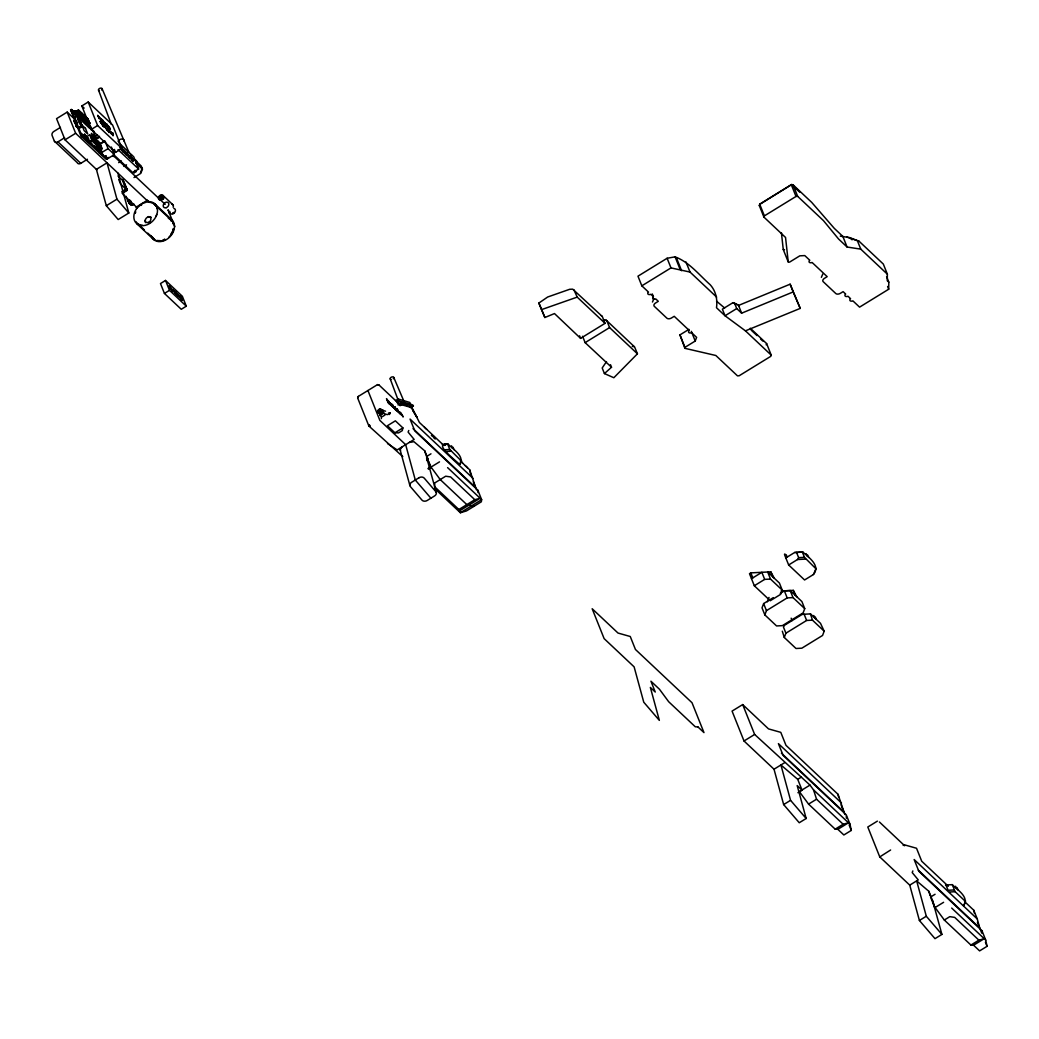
<?xml version="1.0" encoding="UTF-8"?>
<svg xmlns="http://www.w3.org/2000/svg" width="1039" height="1039" viewBox="0 0 1039 1039"><rect width="100%" height="100%" fill="white"/><g stroke="black" fill="none" stroke-linecap="round" stroke-linejoin="round"><path stroke-width="1.5" d="M684.883 348.325L684.948 347.351L695.221 341.039L696.611 337.376L691.61 332.688A2.559 1.558 -21.8 0 1 688.883 332.558A2.559 1.558 -21.8 0 1 689.286 330.493L674.22 316.311L671.506 317.973A3.52 2.143 -21.8 0 1 666.934 318.22L654.31 306.336A3.52 2.143 -21.8 0 1 655.583 302.985L658.284 301.31L655.726 298.894A2.559 1.558 -21.8 0 1 652.986 298.777A2.559 1.558 -21.8 0 1 653.401 296.712L650.83 294.284A2.559 1.558 -21.8 0 1 648.089 294.167A2.559 1.558 -21.8 0 1 648.505 292.102L641.829 285.829L637.972 276.179L667.116 258.256L675.103 256.854C689.325 262.153 698.922 274.738 710.182 284.725C715.871 290.985 717.663 299.479 716.494 307.726L725.027 315.765L745.444 330.844L771.224 355.117L770.769 356.338L739.145 375.767L737.482 375.858L715.845 355.494L684.883 348.325L679.961 334.883L688.948 329.35M840.291 236.152L849.772 237.632L859.123 241.282L883.332 264.075L887.371 274.192L887.28 280.725L888.8 282.153L888.709 289.219L859.565 307.141L852.889 300.855A2.559 1.558 -21.8 0 1 850.149 300.739A2.559 1.558 -21.8 0 1 850.564 298.674L847.993 296.245A2.559 1.558 -21.8 0 1 845.252 296.128A2.559 1.558 -21.8 0 1 845.668 294.063L843.11 291.647L840.395 293.31A3.52 2.143 -21.8 0 1 835.824 293.556L823.2 281.673A3.52 2.143 -21.8 0 1 824.472 278.322L827.174 276.647L812.095 262.464A2.559 1.558 -21.8 0 1 809.368 262.335A2.559 1.558 -21.8 0 1 809.784 260.269L804.783 255.581L799.796 255.841L789.523 262.153L788.25 261.997L783.263 249.529L781.406 232.658M380.417 410.769C377.417 409.873 380.3 411.899 381.456 412.275L380.923 413.717A2.078 1.584 -46.7 0 1 378.975 412.119M380.378 410.314C381.521 408.769 381.157 413.197 381.391 409.691A2.078 1.584 -46.7 0 0 378.053 411.743L378.677 412.821A2.078 1.584 -46.7 0 0 382.014 410.769L381.612 410.054M86.925 139.421L85.886 139.733L88.367 138.265L90.276 143.395L89.367 140.759L88.198 141.473L86.367 136.914L89.718 134.849L95.731 140.512M84.211 137.797C86.185 133.291 91.497 144.174 84.614 134.239L83.003 135.226L83.717 138.031L85.679 136.68M85.64 136.564C88.289 136.862 87.029 140.473 87.705 138.486M445.302 445.289L444.458 444.484L443.069 445.186M402.898 427.899L402.275 430.627L398.547 432.912L394.924 432.795L387.417 425.73L395.378 420.834L402.898 427.899L394.924 432.795M381.547 412.119L382.196 412.522L381.521 412.886A2.078 1.584 -46.7 0 0 380.339 409.937M381.845 412.405L382.599 410.834A2.078 1.584 -46.7 0 0 380.936 410.496M176.929 294.336C179.643 299.362 175.955 290.699 177.02 294.245M140.512 172.591L142.135 168.331L135.641 162.214M133.615 158.85L141.187 165.967L142.434 169.084L140.823 173.344L133.979 177.552M402.794 456.615L368.871 426.003L357.663 398.002L358.351 396.404L377.482 384.638L378.923 384.937L400.56 405.288L400.184 404.353L399.119 405.002M459.563 464.654C465.42 456.368 452.926 449.419 448.212 444.198C430.64 442.328 459.355 462.965 459.563 464.654L461.537 460.55M788.25 261.997L785.549 237.463L763.912 217.099L759.301 205.566L759.99 203.982L791.614 184.539L793.056 184.825L811.719 202.397L834.317 228.385L842.85 236.424L847.084 247.022L860.76 249.139L887.371 274.192M763.912 217.099L764.379 215.878L796.004 196.449L797.666 196.358L823.459 220.632L838.551 238.983L847.084 247.022M766.159 344.805L766.613 343.584L750.288 328.207M773.315 597.633L763.639 603.581L762.016 607.854L764.847 614.906L776.562 625.946L782.393 625.634L803.121 612.893L804.731 608.633L801.913 601.568L790.185 590.542L784.367 590.84L780.224 593.386M767.353 601.815L769.016 597.425M764.847 614.906L766.457 610.646L787.185 597.906L793.017 597.594L804.731 608.633M782.224 590.1L770.509 579.074L767.678 572.008L779.406 583.048L782.224 590.1L780.614 594.373L770.25 600.737L754.314 585.749L749.496 573.697L750.833 572.879L770.795 571.84L774.302 578.242M784.289 637.465L785.9 633.193L806.628 620.465L812.459 620.153L824.174 631.18L822.563 635.452L801.835 648.193L796.004 648.492L784.289 637.465L782.315 631.205M785.185 554.229A3.52 0.753 58.4 0 0 784.861 555.514L788.653 564.969L804.576 579.97L813.433 574.528C820.797 565.502 808.849 557.592 802.861 552.034L794.679 552.475L785.822 557.917M816.173 568.385L813.433 574.528M963.452 905.631C969.751 897.151 957.335 889.955 952.308 884.644L945.49 885.007M964.01 905.268L965.621 900.995M408.756 430.484L408.106 432.094L414.158 439.458L397.158 449.913L387.508 443.549M912.852 870.929L912.19 872.552L918.255 879.903L909.748 885.137L919.398 920.476L934.996 938.659L941.905 934.412L932.723 900.995L928.84 891.293L916.658 880.89L926.307 916.242L941.905 934.412M357.663 398.002L358.351 396.404M759.301 205.566L759.99 203.982M409.379 442.393L413.964 441.718L424.743 450.848L428.25 459.602L427.51 461.238L426.6 458.186A3.831 3 -15.4 0 1 427.107 460.433M429.471 467.641L430.224 466.004M367.923 390.521L379.871 420.405L405.665 444.692L415.301 480.031L430.899 498.201M377.482 384.638L378.923 384.937M788.653 564.969L797.51 559.527L798.64 557.657L796.562 552.488L794.679 552.475M86.471 135.979L84.912 136.667M87.081 139.07L87.821 138.278M83.873 137.81L84.484 137.122L84.042 137.836M606.36 320.311L634.621 346.961L637.427 353.818L613.841 377.728L604.425 373.572L602.191 367.975L606.503 361.611M129.654 157.642L128.537 154.746L131.109 159.058M136.667 208.501L141.72 203.748L147.824 201.644A13.416 10.247 -46.7 0 1 156.759 214.735A13.416 10.247 -46.7 0 1 139.655 225.242A13.416 10.247 -46.7 0 1 136.667 208.501L136.135 207.177L147.291 200.319L149.564 202.449M382.339 416.652L385.001 415.029M397.664 401.612L396.937 401.574M604.425 373.572L611.516 367.248L610.49 364.702M890.618 849.993L879.76 856.902L867.799 827.005L877.371 821.135M409.444 405.678L410.223 405.729M380.664 411.951L378.378 412.535L379.729 411.976M380.768 412.392L381.521 412.886L380.625 413.431A2.078 1.584 -46.7 0 1 378.677 411.834M653.882 298.738L652.466 302.024M822.771 274.075L821.355 277.361M113.043 156.357L114.355 156.421M134.563 170.5L136.122 170.565L134.55 171.37M401.937 446.978L400.106 449.731L409.898 485.59M140.849 205.436L141.681 204.865M601.347 315.739A3.831 2.922 -46.7 0 1 602.503 316.986L605.049 323.337L580.593 338.363L554.488 313.57L544.865 317.505L538.877 303.05L547.67 297.011L569.684 289.284L572.736 289.167L601.828 316.051M75.444 119.901L67.184 112.121L56.561 118.654L65.028 139.823L96.9 169.838M81.821 105.939L88.198 102.017L112.537 124.927L121.953 148.46L115.576 152.382L91.237 129.472L81.821 105.939L84.146 108.121M72.743 112.043C77.146 117.615 68.184 103.77 73.366 113.121L72.353 110.913L73.405 113.16M88.51 123.628L74.847 110.77L73.47 111.615L74.405 113.965L89.588 128.252L90.964 127.407L89.263 124.342M75.302 111.459L78.6 110.121L75.626 111.952M75.431 111.77L78.6 110.121M73.301 113.42L73.964 114.537M76.185 112.485L79.367 110.835L74.405 113.965M79.237 110.537L75.782 112.654L79.081 111.316M76.834 112.9L80.12 111.563L76.665 113.68M76.743 113.563L80.003 111.251M77.717 113.926L80.886 112.277L77.431 114.407M78.198 115.121L81.652 112.991L77.626 114.589L80.769 111.978M81.25 113.173L78.068 114.81L81.536 112.693M74.704 117.628L77.483 115.446L78.289 116.212L82.484 126.706L80.886 125.94L78.6 127.355L79.406 128.109L81.847 127.096M79.25 115.355L82.419 113.719L78.964 115.836M82.133 114.199L78.834 115.537L82.289 113.407M79.029 115.719L82.224 113.537M60.457 127.407L53.82 131.485A3.195 2.442 -46.7 0 0 52.106 135.473L54.366 141.122L77.198 162.616A3.195 2.442 -46.7 0 0 80.795 163.344L87.445 159.253M76.834 115.836L78.289 116.212M80.003 116.082L83.185 114.433L79.717 116.55M80.782 123.706L79.756 123.732L77.341 117.706L77.977 117.316L82.484 126.706M80.484 117.277L83.938 115.147L79.912 116.745L83.055 114.134M77.341 117.706L78.367 117.68L77.483 115.446M78.652 117.745L81.86 125.784M73.86 120.784L74.665 120.29L75.418 120.992L74.185 121.589L73.86 120.784L76.717 123.186M83.536 115.329L80.367 116.965L83.821 114.848M81.406 117.212L84.704 115.874L81.445 118.173L84.302 116.043M84.588 115.563L81.445 118.173M81.328 117.875L84.51 115.693M82.172 117.927L85.471 116.589L82.016 118.706M82.769 119.433L86.237 117.303L82.211 118.901L85.341 116.29M85.821 117.485L82.652 119.121L86.107 117.004M83.704 119.368C94.523 113.524 74.977 125.589 86.873 117.719M86.795 117.849L83.73 120.329L86.588 118.199M84.471 120.082L87.757 118.745L84.302 120.862L87.64 118.446M78.237 128.472L75.99 126.109L76.795 125.615L77.756 126.511M76.873 125.797C74.925 125.953 78.626 127.992 75.99 126.109M84.185 120.563L88.198 118.978M76.133 126.485L76.951 125.992M88.12 119.641L85.068 121.589L87.925 119.446M84.938 121.277L88.237 119.94M85.99 121.524L87.977 120.303M85.705 122.005L89.003 120.654M88.653 121.68L86.588 123.018L88.458 121.498M86.471 122.719L88.77 121.992M87.354 123.745L89.211 122.212M54.366 141.122A3.195 2.442 -46.7 0 0 57.963 141.836L64.6 137.758M90.107 123.238L88.12 124.459L89.977 122.94M87.99 124.16L90.302 123.42M65.028 139.823L75.652 133.291L148.85 202.202M91.237 129.472L97.614 125.55L121.953 148.46M87.367 138.629L85.575 136.953L84.523 137.226M83.678 137.927L85.575 139.784L86.718 139.46M94.497 137.148L92.913 135.758L93.549 135.369L97.913 145.954L95.731 147.291L93.575 146.512L89.925 142.512M90.783 137.551L93.068 136.148M98.056 144.759L97.017 144.785L98.056 144.759L94.354 136.135L92.913 135.758M94.276 131.667L92.679 130.161L95.159 136.382L97.536 134.914M89.718 141.629L91.9 140.291L98.549 146.629L96.952 145.863L97.913 147.019M99.562 136.291L96.004 138.473L97.497 142.2M98.25 138.213L97.562 138.642L95.159 136.382M99.679 143.966L104.432 141.044M99.796 144.356L105.069 141.109L108.082 148.642L114.394 154.577L107.264 158.954L102.757 154.72L101.562 151.707M97.744 145.863L95.77 146.993L93.861 146.291L90.107 141.655L91.77 140.642L97.432 145.98M97.757 146.629L95.471 148.032L94.406 146.616M101.264 146.538L98.705 142.252L99.562 144.941L95.601 146.746L96.445 148.863L100.004 146.681L102.108 148.655L99.757 142.772L97.653 140.797L100.004 146.681M100.289 149.681L101.484 152.694L108.082 148.642M102.757 154.72L101.484 152.694M107.718 158.097L108.835 157.409M118.654 162.642L121.394 160.967M123.953 166.409L126.511 164.837M118.836 142.785L133.719 156.798L138.616 169.032L132.771 172.63L113.303 154.304M121.797 191.644L125.94 189.098L122.368 180.163L118.043 176.085M122.68 191.696L126.667 189.241L127.265 189.812L121.953 193.072M123.706 192.514L127.213 190.358L124.576 183.773M106.316 205.709L116.939 199.176L107.03 162.824L96.393 169.357L106.316 205.709L118.173 219.541L128.81 213.008L117.914 173.071M128.745 203.086L131.68 205.021L128.745 203.086L128.148 199.93M125.94 196.267L127.706 200.683L129.304 199.709L131.226 201.514M134.109 204.228L132.511 205.215L127.706 200.683M172.604 213.32L174.188 212.346L172.669 213.489M165.526 280.452L160.487 283.556L164.435 293.44L181.267 309.284L186.306 306.18L182.357 296.297L165.526 280.452L169.487 290.336L186.306 306.18M164.435 293.44L169.487 290.336M395.508 400.651L398.197 398.989L409.756 402.444L410.86 404.457M379.066 411.119L378.053 411.743L378.456 412.457A2.078 1.584 -46.7 0 0 381.703 410.483L379.832 411.951M381.573 411.457L382.599 410.834C383.962 411.73 382.248 413.119 381.884 411.73M381.897 412.249L382.807 411.184M379.78 412.34L379.339 411.899A2.078 1.584 -46.7 0 0 379.261 412.873L379.871 413.951L381.664 413.236M381.365 418.6A10.273 6.26 -21.8 0 0 380.313 415.236L383.768 413.119A10.273 6.26 -21.8 0 0 387.872 414.6M397.924 404.846L401.716 402.509L402.613 404.145L407.717 405.678L406.82 404.041M400.08 405.704L402.613 404.145M410.691 407.639L413.379 405.989L412.873 405.067L398.028 400.638L398.534 401.561L413.379 405.989M641.829 285.829L670.986 267.906L690.026 272.062L716.637 297.102M582.58 336.272L585.126 342.623L609.581 327.597L637.427 353.818M430.977 453.822L426.458 456.589L431.146 468.07L429.497 466.511M427.938 468.576L430.601 466.953L431.198 467.511L428.536 469.147M439.51 461.861L431.016 467.082L440.224 479.576L466.836 504.616L473.888 506.37M800.225 308.388L790.134 284.179L738.547 305.427L738.872 306.141L738.339 304.998L733.027 302.635L722.391 309.167L725.027 315.765L736.716 308.57L741.612 313.181L793.199 291.92L800.225 308.388L745.444 330.844M458.861 509.513L474.81 499.72L480.122 498.239L458.861 511.305L458.861 509.513L434.653 486.733L434.757 482.927L445.692 476.213L450.601 476.94L474.81 499.72M751.496 578.684L761.86 572.32L764.678 579.385L770.509 579.074M754.314 585.749L764.678 579.385M824.174 631.18L820.498 623.322L810.485 613.893L802.303 614.322L784.575 625.218L783.458 627.075L785.9 633.193M781.393 753.158L843.967 812.056L838.031 794.316L785.965 745.314L780.783 732.352L768.522 728.897L742.69 704.572L732.066 711.105L744.015 740.989L774.016 769.224L783.653 804.576L799.251 822.745L806.16 818.498L797.173 785.562L802.056 790.159L797.913 792.705M744.015 740.989L754.639 734.456L809.991 785.094L813.537 789.887L849.993 824.213L851.305 830.408L843.863 834.979L837.837 829.317L835.187 829.161L808.576 804.108L799.355 791.627L809.991 785.094M774.016 769.224L784.64 762.691M806.16 818.498L790.562 800.329L780.925 764.977L797.731 779.341L801.446 777.055M783.653 804.576L790.562 800.329M808.576 804.108L816.55 799.212L843.149 824.252L848.473 822.784L837.837 829.317M835.187 829.161L843.149 824.252M903.203 845.46L904.268 844.798L916.528 848.253L921.71 861.214L948.321 886.267M935.074 894.267L930.554 897.047L934.697 907.398L932.723 900.995M943.607 902.307L935.1 907.528L944.321 920.022L970.92 945.061L973.582 945.217L984.219 938.685L978.894 940.165L970.92 945.061M919.398 920.476L926.307 916.242M944.321 920.022L949.789 916.658L954.698 917.385L978.894 940.165M918.32 870.175L979.712 927.97L977.257 918.944L914.151 859.526L918.853 871.292L981.972 930.697L985.725 940.113L987.05 946.321L979.608 950.893L973.582 945.217M103.562 121.602L105.575 124.979L103.705 121.979M391.742 406.093L389.924 402.833L391.911 406.353M130.667 155.318L131.797 155.369M397.443 402.509L398.366 402.262L397.366 403.041M381.365 412.951L379.573 413.665A2.078 1.584 -46.7 0 0 382.91 411.626L383.209 411.899M541.514 309.635L577.19 297.115L605.049 323.337M632.27 346.442L634.258 346.571M442.328 444.627L448.212 444.198M796.562 552.488L802.861 552.034M810.485 613.893L812.459 620.153M952.308 884.644L955.127 891.709L965.153 901.138M391.521 405.717L390.755 404.561L391.339 404.937M401.184 414.73L399.379 411.795L401.028 414.119L399.833 413.002M168.85 212.826L169.552 212.735L168.019 209.826L174.825 226.645M127.031 153.655L128.148 156.525M444.406 449.796L449.809 449.51L461.056 460.693M445.627 451.536L451.043 451.251M798.64 557.657L804.459 557.359L815.706 568.528M797.51 559.527L805.68 559.099M781.016 591.009L793.302 590.36L796.796 596.763M953.906 889.968L948.088 890.267L946.01 885.098M949.685 891.994L955.127 891.709M802.303 614.322L804.186 614.335L806.628 620.465M846.902 237.061L859.123 241.282M783.263 249.529L784.536 249.685M400.184 404.353L412.015 407.691L419.418 422.47L443.965 445.575M410.899 406.95L417.042 417.47L413.028 410.847M93.224 145.629L95.38 146.408L94.211 147.135L88.198 141.473M733.027 302.635L736.872 304.661M80.678 133.719L81.302 136.005M427.094 458.77L428.25 459.602M724.625 307.999L716.52 301.154M108.121 129.641L109.069 131.667L107.238 128.589L109.004 132.537L108.173 129.433M585.126 342.623L611.516 367.248M849.772 237.632L852.084 239.814M799.77 192.215L791.614 184.539L759.769 204.358L764.379 215.878M751.197 330.142L757.028 335.623M760.522 338.909L762.847 341.104M964.517 901.514L973.777 910.229L977.257 918.944M879.41 821.992L904.644 845.746L904.268 844.798M841.512 803.03L778.406 743.625L783.12 755.392L846.227 814.797L849.993 824.213M951.685 908.06L985.725 940.113M103.017 120.238L104.225 123.719M107.147 124.135L108.355 127.602M460.303 460.952L469.68 469.784L475.615 487.512L413.041 428.613M879.76 856.902L909.748 885.137M473.161 478.485L410.054 419.081L414.769 430.847L477.875 490.252L481.641 499.668L481.33 501.798L466.446 510.941L460.381 512.734L434.458 488.343M135.94 162.967L142.434 169.084M119.784 147.811L120.472 148.187M129.55 157.85L127.018 153.642M391.833 404.613L393.015 405.067L393.924 408.249L392.002 404.989M391.703 404.716L391.417 403.626L392.625 407.028M394.262 407.756L395.443 408.872M118.004 149.629L138.616 169.032M90.964 127.407L75.795 113.121L74.847 110.77M73.873 111.654L71.34 109.329L81.536 135.083M163.019 195.449A2.87 2.195 -46.7 0 1 161.123 199.852A2.87 2.195 -46.7 0 1 158.642 196.968A2.87 2.195 -46.7 0 1 163.019 195.449L172.929 204.787M73.133 112.121L70.587 109.796L80.587 135.135L82.237 136.888L81.782 135.213M447.588 467.615L481.641 499.668L460.381 512.734L459.303 510.045M94.354 136.135L91.38 133.356L93.029 137.447M113.225 155.46L165.175 204.358M80.886 125.94L81.691 126.706M93.9 138.265L95.64 139.914M74.99 121.095L76.146 122.498M74.665 121.81L74.224 121.199L75.418 120.992M74.185 121.589L77.107 126.914M380.625 413.431L380.573 412.821M426.639 457.069L431.198 467.511M379.261 412.873L379.871 413.951M96.445 148.863L98.549 150.85M154.46 203.514L171.448 219.489M82.068 135.81L106.9 159.123L105.705 155.785M154.343 204.28L169.071 218.138A12.78 9.754 -46.7 0 1 171.318 221.242M81.328 136.265L106.134 159.175M125.94 189.098L120.537 184.007L118.745 179.539M122.875 194.28L137.044 207.618M127.615 200.254L129.226 201.774M57.963 141.836L80.795 163.344M137.59 223.554L144.382 229.944M147.785 233.152L152.317 237.412M136.862 223.749L153.85 239.736M170.591 287.413C177.799 300.44 164.669 277.517 170.682 289.18M181.409 297.609L182.487 300.284L180.539 297.024C184.046 306.05 177.162 289.426 182.046 299.531M179.539 296.219C178.604 294.18 181.76 300.661 180.254 298.024M175.825 294.011L174.747 291.336L176.617 294.414C173.487 286.296 179.955 301.739 175.11 291.907M573.931 289.79L577.19 297.115M460.9 460.641L462.628 463.134M400.56 450.471L400.106 449.731M72.003 111.29L71.068 110.42L72.626 113.576M72.301 112.77L71.613 111.368L72.275 112.134M81.003 134.538L81.497 135.2M116.939 199.176L128.81 213.008M74.626 122.031L76.951 127.018M177.072 294.141L176.708 293.375L176.968 293.985M397.34 410.184L396.482 409.275L398.106 412.08L396.184 408.782L397.353 410.197M90.172 127.252L91.185 129.771L89.289 127.2M99.212 151.123L99.874 151.889L99.666 151.149M98.653 150.759L100.406 152.837L99.952 151.162M98.679 151.226L99.186 152.252L98.276 151.2M82.042 135.551C78.782 128.81 85.886 140.304 81.224 134.356M398.197 398.989L399.288 401.015M467.524 467.745L465.199 465.563M426.73 429.354L424.406 427.159M120.602 147.941L122.29 151.006L121.55 148.46C126.161 160.045 120.498 141.629 123.134 151.447L121.472 148.019M101.445 123.121L103.212 126.472L102.809 124.797M399.664 413.028L401.249 414.73M394.093 407.769C398.106 414.029 391.417 402.833 395.352 408.626M120.797 147.993L121.901 150.265L121.16 147.72M538.877 303.05L544.865 317.505M393.768 377.443L403.768 400.885M102.082 88.679L129.252 153.136A3.195 1.948 -21.8 0 0 128.472 152.408M886.592 276.608L888.8 282.153M887.605 286.465L888.709 289.219M857.604 241.243L860.76 249.139M797.666 196.358L793.056 184.825L791.393 184.916L796.004 196.449M793.199 291.92L790.134 284.205M766.613 343.584L771.224 355.117M741.612 313.181L738.547 305.427M734.482 302.985L736.716 308.57M977.4 922.203L981.66 932.853M985.414 942.243L987.05 946.321M957.114 887.67L958.075 890.072M955.607 886.254L956.568 888.657M807.667 555.06L808.628 557.462M806.16 553.644L807.121 556.047M802.394 552.177L804.459 557.359M685.974 261.945L690.026 272.062M676.623 258.282L681.61 270.75M675.103 256.854L680.09 269.322M815.277 616.919L816.238 619.322M813.784 615.504L814.745 617.906M786.198 554.696L787.159 557.099M667.116 258.256L670.986 267.906M691.338 331.337L695.221 341.039M793.302 590.36L795.303 595.347M790.185 590.542L793.017 597.594M784.367 590.84L787.185 597.906M679.961 334.883L684.948 347.351M791.16 618.179L792.108 620.582M770.795 571.84L772.795 576.827M652.297 293.946L653.401 296.712M763.639 603.581L766.457 610.646M750.833 572.879L752.82 577.879M841.083 804.848L844.941 814.498M849.136 824.979L851.305 830.408M797.731 779.341L802.056 790.159M609.581 327.597L607.036 321.246A3.831 2.922 -46.7 0 0 603.36 320.051M742.69 704.572L754.639 734.456M579.58 335.818L580.593 338.363M473.303 481.745L476.589 489.966M453.017 447.225L453.978 449.627M451.51 445.809L452.472 448.212M447.744 444.341L449.809 449.51M383.768 413.119L382.456 409.821A10.273 6.26 -21.8 0 0 385.573 411.184M381.001 411.119L380.638 410.21A2.078 1.584 -46.7 0 1 381.82 413.171M380.313 415.236L379.001 411.951A10.273 6.26 -21.8 0 1 380.092 414.548M147.291 200.319L147.824 201.644M129.394 157.447L129.862 158.136M133.719 171.63L134.291 173.045M114.394 149.434L115.576 152.382M111.381 147.044L114.394 154.577M127.265 189.812L122.706 179.357L126.667 189.241M130.031 202.527L131.161 205.345M88.198 102.017L97.614 125.55M106.069 155.941L107.264 158.954M88.679 120.173L86.029 122.485M97.666 144.395L98.549 146.629M94.004 135.81L97.121 144.941M89.718 134.849L91.9 140.291M84.614 134.239L85.666 136.836M77.73 118.069L80.146 124.096M76.341 120.459L77.47 123.251M79.146 127.459L79.406 128.109M67.184 112.121L75.652 133.291M390.222 378.897L398.028 399.794M98.536 90.133L111.368 124.472M101.29 123.186L100.458 121.55L102.874 125.771C102.004 121.134 104.51 128.784 103.939 126.771M813.537 789.887L816.55 799.212M928.84 891.293L930.126 895.605M424.743 450.848L426.029 455.16M389.716 403.924L388.976 401.353L390.132 404.678L387.742 400.197L388.482 402.742C382.859 390.326 391.352 410.912 388.131 400.937M427.133 459.238L436.302 492.642M99.627 152.46L99.666 153.291L97.601 150.097M81.678 135.577L80.782 134.525M973.777 910.229L974.439 913.333M838.031 794.316L838.694 797.42M469.68 469.784L470.667 474.433M981.972 930.697L982.089 932.957M846.291 815.927L846.408 818.174M477.875 490.252L477.992 492.512M380.079 414.925A10.273 6.26 -21.8 0 1 379.975 415.691M378.352 412.028A2.078 1.584 -46.7 0 1 378.793 410.613M379.573 409.873A2.078 1.584 -46.7 0 1 381.69 409.976M431.795 435.133A12.78 7.78 -21.8 0 1 435.211 439.042A12.78 7.78 -21.8 0 0 433.224 436.64M432.068 435.354A12.143 7.39 -21.8 0 1 434.042 437.601M431.367 435.523A12.143 7.39 -21.8 0 1 433.185 436.705M433.847 437.458A12.143 7.39 -21.8 0 1 434.315 438.315M391.067 379.443A1.922 1.169 -21.8 0 1 390.508 377.806A1.922 1.169 -21.8 0 1 393.184 376.949A1.922 1.169 -21.8 0 1 393.274 378.728M169.967 219.255A12.78 9.754 -46.7 0 1 172.695 221.904M173.279 223.086A12.78 9.754 -46.7 0 1 173.682 224.372M173.734 228.658A12.78 9.754 -46.7 0 1 169.032 237.022M164.993 239.801A12.78 9.754 -46.7 0 1 160.59 241.035M159.162 241.061A12.78 9.754 -46.7 0 1 156.499 240.529M155.318 239.983A12.78 9.754 -46.7 0 1 152.603 237.321M150.33 222.255A3.831 2.922 -46.7 0 1 149.538 222.853M145.629 222.658A3.831 2.922 -46.7 0 1 145.083 220.32M148.148 216.8A3.831 2.922 -46.7 0 1 149.032 216.606M149.876 216.644A3.831 2.922 -46.7 0 1 151.2 217.411M169.097 218.151A13.416 10.247 -46.7 0 1 169.98 236.762A13.416 10.247 -46.7 0 1 151.486 236.476M153.291 203.553A12.78 9.754 -46.7 0 1 156.019 206.203M156.603 207.384A12.78 9.754 -46.7 0 1 156.993 208.67M156.694 214.463A12.78 9.754 -46.7 0 1 156.149 215.956M142.486 225.359A12.78 9.754 -46.7 0 1 135.914 221.619M135.239 213.372A12.78 9.754 -46.7 0 1 135.784 211.878M150.824 202.644A12.78 9.754 -46.7 0 1 152.11 203.008M153.369 238.139A12.78 9.754 -46.7 0 1 150.642 235.476M168.915 218.255A12.78 9.754 -46.7 0 1 171.643 220.917M154.266 238.983A12.78 9.754 -46.7 0 1 151.551 236.334M172.825 222.658A12.78 9.754 -46.7 0 1 173.227 223.943M164.539 239.373A12.78 9.754 -46.7 0 1 163.084 239.97M160.136 240.606A12.78 9.754 -46.7 0 1 157.344 240.464M152.902 237.931A12.78 9.754 -46.7 0 1 152.149 236.892M168.331 218.281A12.78 9.754 -46.7 0 1 171.487 220.45M173.175 228.71A12.143 9.273 -46.7 0 1 172.838 230.138M172.318 231.554A12.143 9.273 -46.7 0 1 170.799 234.256M164.876 239.295A12.143 9.273 -46.7 0 1 163.487 239.853M173.851 208.41A3.195 2.442 -46.7 0 1 175.266 211.488A3.195 2.442 -46.7 0 1 171.877 214.086A3.195 2.442 -46.7 0 1 169.864 211.462M118.082 141.33A3.195 1.948 -21.8 0 1 121.836 139.018A3.195 1.948 -21.8 0 1 123.966 141.018M99.38 90.679A1.922 1.169 -21.8 0 1 98.822 89.042A1.922 1.169 -21.8 0 1 101.497 88.185A1.922 1.169 -21.8 0 1 101.601 89.964M127.109 152.201A3.195 1.948 -21.8 0 1 127.836 152.226M171.942 204.215A2.87 2.195 -46.7 0 1 173.136 207.216M162.655 199.228A1.662 1.273 -46.7 0 1 160.383 198.891A1.662 1.273 -46.7 0 1 162.214 196.787A1.662 1.273 -46.7 0 1 162.941 198.904M161.474 200.267A2.234 1.701 -46.7 0 1 159.889 198.436A2.234 1.701 -46.7 0 1 162.188 196.267A2.234 1.701 -46.7 0 1 163.772 198.098M163.604 198.631A2.234 1.701 -46.7 0 1 163.331 199.124M134.473 160.032A3.195 1.948 -21.8 0 1 136.291 162.591M98.354 150.032A1.922 1.169 -21.8 0 1 97.705 148.525A1.922 1.169 -21.8 0 1 100.212 147.486A1.922 1.169 -21.8 0 1 100.861 149.006M177.968 295.725L177.201 294.479L177.903 295.829M106.472 128.823L107.355 129.953L106.472 128.823M104.458 126.277L105.433 127.537L104.458 126.277M106.147 124.16L107.121 125.42L106.225 124.148M394.054 407.002L395.028 408.262L394.054 407.002M399.625 412.262L400.599 413.509L399.703 412.236M178.695 295.738C181.124 301.258 176.513 290.907 178.695 295.738M108.212 125.979L110.394 129.511L108.329 125.927M111.147 133.628L109.238 130.55L111.147 133.628M104.16 125.888L107.913 130.888L104.303 125.836M105.848 123.758L107.965 127.135L105.9 123.706M409.6 406.95L411.275 406.119L409.6 406.95M134.615 171.578C136.057 173.682 137.018 169.24 134.615 171.578M103.303 122.407L102.082 121.186L103.627 122.992L101.277 118.849L103.303 122.407M99.64 118.238C98.211 118.524 99.861 119.537 97.627 115.277L99.64 118.238M99.289 117.784L98.095 115.965L99.289 117.784M98.9 150.032C99.523 152.941 102.432 147.681 98.9 150.032M369.326 424.782L368.871 426.003L370.3 426.289L369.326 424.782M390.119 412.938L389.443 414.535L388.456 413.028L390.119 412.938M110.809 133.265L109.576 131.018L110.809 133.265M108.563 126.42L109.835 128.589L108.679 126.459M81.574 133.966L82.445 135.486L81.574 133.966M89.783 127.316L90.64 128.823L89.783 127.316M419.029 477.745L411.587 482.317A3.831 3.013 -15.3 0 0 410.431 486.655L421.951 500.084A3.831 3.013 -15.3 0 0 427.172 500.499L434.614 495.915A3.831 3.013 -15.3 0 0 435.77 491.59L424.25 478.161A3.831 3.013 -15.3 0 0 419.029 477.745M111.16 132.356L110.679 131.823L113.108 135.784L111.238 132.356M397.82 410.327L396.924 408.743L399.768 413.756L397.898 410.327M401.236 413.535L400.755 413.002L403.184 416.964L401.236 413.535M697.948 726.936L695.286 726.781L668.687 701.741L659.466 689.247L650.933 681.207L655.258 692.039L650.362 687.428L659.349 720.378L643.764 702.208L634.115 666.856L604.127 638.621L592.165 608.737L618.01 633.05L630.257 636.504L635.439 649.466L692.013 702.728L703.974 732.612L697.948 726.936M99.64 117.16L99.64 117.16M104.848 122.057L104.848 122.057M99.991 118.056L101.069 120.745L99.991 118.056M105.199 122.953L106.277 125.641L105.199 122.953M100.225 121.316L100.705 122.641L100.225 121.316M112.316 132.706L112.809 134.031L112.316 132.706M112.9 133.252L113.381 134.576L112.9 133.252M123.394 149.824L124.68 153.265L123.446 150.174C129.901 163.292 121.277 142.707 125.446 153.525L123.394 149.824M126.433 152.681L124.979 151.317L126.875 155.331L126.433 152.681M130.641 156.642L131.927 160.084L130.693 156.993C137.148 170.11 128.524 149.525 132.693 160.344L130.641 156.642M389.95 402.262L389.95 402.262M390.586 402.846L390.586 402.846M395.054 406.976L396.547 410.717L395.054 406.976M85.471 128.355L81.86 124.966L84.12 130.615L87.731 134.005L85.471 128.355M94.744 139.927L91.977 137.317L93.718 141.655L96.484 144.252L94.744 139.927M172.708 289.413L175.188 293.414L174.539 291.141L174.877 292.855L172.708 289.413M172.877 290.413L172.227 289.803L172.877 290.413M379.729 412.587A2.078 1.584 -46.7 0 0 381.092 409.418A2.078 1.584 -46.7 0 0 377.923 410.509A2.078 1.584 -46.7 0 0 379.729 412.587M148.33 222.45A3.195 2.442 -46.7 0 0 150.434 217.567A3.195 2.442 -46.7 0 0 145.564 219.242A3.195 2.442 -46.7 0 0 148.33 222.45M166.24 207.696A3.195 2.442 -46.7 0 0 168.344 202.813A3.195 2.442 -46.7 0 0 163.474 204.501A3.195 2.442 -46.7 0 0 166.24 207.696M161.084 199.306A2.234 1.701 -46.7 0 0 162.552 195.89A2.234 1.701 -46.7 0 0 159.149 197.059A2.234 1.701 -46.7 0 0 161.084 199.306M98.913 151.447A1.922 1.169 -21.8 0 0 101.679 149.746A1.922 1.169 -21.8 0 0 98.939 149.33A1.922 1.169 -21.8 0 0 98.913 151.447"/></g></svg>
